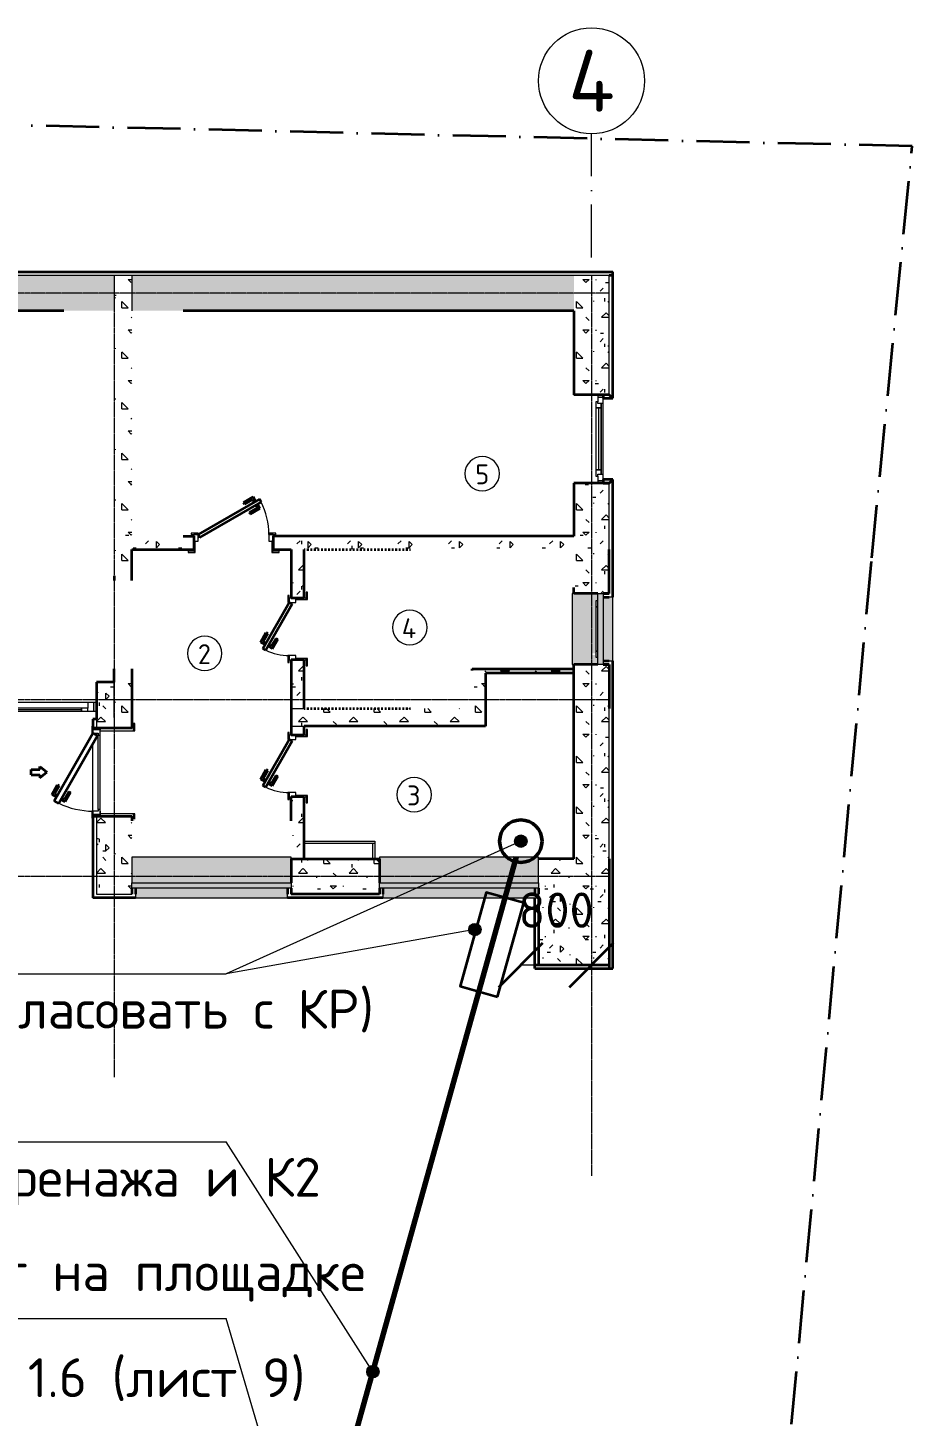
# Model space of a CAD drawing. Header units: millimetres. Extents: x -5158 to 26660, y -6019 to 34600.
# Drawn here: x 16654 to 26660, y 18896 to 34600 of the extents above; entities that cross this region are included whole.
import ezdxf
from ezdxf.enums import TextEntityAlignment as Align

# ---------------------------------------------------------------- set-up
doc = ezdxf.new("R2010")
doc.units = ezdxf.units.MM
for name, pattern in [('ОВ_ШП', [460, 300, -80, 0, -80]), ('ОВ_ШТРИХ', [330, 240, -90]), ('Осевая 12-2-2', [16, 12, -2, 0, -2])]:
    doc.linetypes.add(name, pattern=pattern)
for name, color, linetype, lineweight in [('A-AREA-IDEN', 8, 'Continuous', 13), ('A-DOOR', 8, 'Continuous', 13), ('A-GENM', 9, 'Continuous', 13), ('A-GLAZ', 8, 'Continuous', 13), ('A-WALL', 8, 'Continuous', 13), ('A-WALL-PATT', 8, 'Continuous', 13), ('S-GRID', 8, 'Continuous', 13), ('АР_подложка', 8, 'Continuous', 13), ('ОВ_выноски', 7, 'Continuous', 18), ('ОВ_марки', 7, 'Continuous', 18), ('ОВ_оборуд', 7, 'Continuous', 35), ('ОВ_размеры', 7, 'Continuous', 13), ('ОВ_Т1', 1, 'Continuous', 50)]:
    doc.layers.add(name, color=color, linetype=linetype, lineweight=lineweight)
doc.layers.get('A-GENM').off()
doc.styles.add('GOST', font='isocpeur.ttf', dxfattribs={"width": 0.9})
doc.styles.add('GOST Common', font='GOST_Common.ttf', dxfattribs={"height": 300})
pattern_1 = [(0, (0, 0), (571.5, 571.5), [71.437, -500.062]), (90, (0, 0), (-571.5, 571.5), [71.437, -500.062]), (135, (71.44, 0), (-571.501, 0), [101.028, -707.195]), (0, (71.44, 321.47), (571.5, 571.5), [71.437, -500.062]), (45, (107.16, 285.75), (0, 571.501), [50.514, -757.709]), (135, (107.16, 285.75), (-571.501, 0), [50.514, -757.709]), (0, (285.75, 464.34), (571.5, 571.5), [101.028, -470.472]), (45, (285.75, 464.34), (0, 571.501), [71.437, -736.786]), (135, (386.78, 464.34), (-571.501, 0), [71.437, -736.786]), (90, (392.9, 142.9), (-571.5, 571.5), [71.437, -500.062]), (45, (392.9, 142.88), (0, 571.501), [50.514, -757.709]), (135, (428.62, 178.6), (-571.501, 0), [50.514, -757.709]), (0, (71.44, 142.9), (571.5, 571.5), [35.719, -478.631]), (0, (500.06, 285.75), (571.5, 571.5), [35.719, -478.631]), (90, (321.47, 357.2), (-571.5, 571.5), [35.719, -478.631]), (135, (392.9, 35.7), (-571.501, 0), [50.514, -757.709]), (135, (142.88, 428.62), (-571.501, 0), [50.514, -757.709]), (45, (267.9, 187.52), (0, 571.501), [50.514, -757.709]), (90, (196.45, 71.44), (-571.5, 571.5), [8.93, -562.57]), (90, (223.24, 312.54), (-571.5, 571.5), [8.93, -562.57]), (90, (491.13, 410.77), (-571.5, 571.5), [8.93, -562.57]), (90, (500.06, 107.16), (-571.5, 571.5), [8.93, -562.57])]
pattern_2 = [(0, (0, 0), (571.5, 571.5), [71.437, -500.062]), (90, (0, 0), (-571.5, 571.5), [71.437, -500.062]), (135, (71.44, 0), (-571.501, 0), [101.028, -707.195]), (0, (71.44, 321.47), (571.5, 571.5), [71.437, -500.062]), (45, (107.16, 285.75), (0, 571.501), [50.514, -757.709]), (135, (107.16, 285.75), (-571.501, 0), [50.514, -757.709]), (0, (285.75, 464.34), (571.5, 571.5), [101.028, -470.472]), (45, (285.75, 464.34), (0, 571.501), [71.437, -736.786]), (135, (386.78, 464.34), (-571.501, 0), [71.438, -736.786]), (90, (392.9, 142.9), (-571.5, 571.5), [71.437, -500.062]), (45, (392.9, 142.88), (0, 571.501), [50.514, -757.709]), (135, (428.62, 178.6), (-571.501, 0), [50.514, -757.709]), (0, (71.44, 142.9), (571.5, 571.5), [35.719, -478.631]), (0, (500.06, 285.75), (571.5, 571.5), [35.719, -478.631]), (90, (321.47, 357.2), (-571.5, 571.5), [35.719, -478.631]), (135, (392.9, 35.7), (-571.501, 0), [50.514, -757.709]), (135, (142.88, 428.62), (-571.501, 0), [50.514, -757.709]), (45, (267.9, 187.52), (0, 571.501), [50.514, -757.709]), (90, (196.45, 71.44), (-571.5, 571.5), [8.93, -562.57]), (90, (223.24, 312.54), (-571.5, 571.5), [8.93, -562.57]), (90, (491.13, 410.77), (-571.5, 571.5), [8.93, -562.57]), (90, (500.06, 107.16), (-571.5, 571.5), [8.93, -562.57])]

# ---------------------------------------------------------------- blocks, each defined once
blk = doc.blocks.new('INT 19 Дверь межкомнатная одностворчатая - 700 х 2370 _800_ Глухое Л-НАР-2573615-Планировочное решение')
at = {"layer": 'A-DOOR', "lineweight": 35}
for p, q in [((-240, 360), (-220, 395)), ((280, 60), (-240, 360)), ((-224, 288), (-196, 335)), ((-220, 395), (300, 95)), ((-179, 325), (-196, 295)), ((-176, 370), (-149, 418)), ((-141, 390), (-159, 360)), ((-149, 418), (-41, 355)), ((-51, 338), (-141, 390)), ((-41, 355), (-51, 338)), ((-116, 225), (-224, 288)), ((-196, 295), (-106, 243)), ((-106, 243), (-116, 225)), ((300, 95), (280, 60))]:
    blk.add_line(p, q, dxfattribs=at)
at = {"layer": 'A-DOOR'}
for p, q in [((-300, 110), (-380, 110)), ((-380, 110), (-380, 95)), ((-380, 95), (-300, 95)), ((-300, 95), (-350, 95)), ((-350, 95), (-350, 75)), ((-335, 20), (-350, 20)), ((-350, 20), (-300, 20)), ((-335, -95), (-335, 20)), ((-300, 95), (-300, 110)), ((-300, 20), (-300, 95)), ((380, 110), (300, 110)), ((300, 110), (300, 95)), ((300, 95), (380, 95)), ((350, 95), (300, 95)), ((300, 95), (300, 20)), ((300, 20), (350, 20)), ((350, 20), (335, 20)), ((335, 20), (335, -95)), ((350, 75), (350, 95)), ((380, 95), (380, 110)), ((-335, -95), (-415, -95)), ((-415, -95), (-415, -110)), ((-415, -110), (-335, -110)), ((-350, -75), (-350, -95)), ((-350, -95), (-335, -95)), ((-335, -110), (-335, -95)), ((335, -95), (350, -95)), ((415, -95), (335, -95)), ((335, -95), (335, -110)), ((335, -110), (415, -110)), ((350, -95), (350, -75)), ((415, -110), (415, -95))]:
    blk.add_line(p, q, dxfattribs=at)
blk.add_arc((300, 95), 600, 153.8306, 180, dxfattribs=at)
blk = doc.blocks.new('INT 19 Дверь межкомнатная одностворчатая - 900 х 2370 _800_ Глухое П-НАР-2633360-Планировочное решение')
at = {"layer": 'A-DOOR', "lineweight": 35}
for p, q in [((293, 495), (-400, 95)), ((222, 518), (114, 455)), ((124, 438), (215, 490)), ((215, 490), (232, 460)), ((250, 470), (222, 518)), ((313, 460), (293, 495)), ((-380, 60), (313, 460)), ((114, 455), (124, 438)), ((270, 395), (179, 343)), ((179, 343), (189, 325)), ((189, 325), (297, 388)), ((252, 425), (270, 395)), ((297, 388), (270, 435)), ((-400, 95), (-380, 60))]:
    blk.add_line(p, q, dxfattribs=at)
at = {"layer": 'A-DOOR'}
for p, q in [((-400, 110), (-480, 110)), ((-480, 110), (-480, 95)), ((-480, 95), (-400, 95)), ((-400, 95), (-450, 95)), ((-450, 95), (-450, 75)), ((-435, 20), (-450, 20)), ((-450, 20), (-400, 20)), ((-435, -95), (-435, 20)), ((-400, 95), (-400, 110)), ((-400, 20), (-400, 95)), ((480, 110), (400, 110)), ((400, 110), (400, 95)), ((400, 95), (480, 95)), ((450, 95), (400, 95)), ((400, 95), (400, 20)), ((400, 20), (450, 20)), ((450, 20), (435, 20)), ((435, 20), (435, -95)), ((450, 75), (450, 95)), ((480, 95), (480, 110)), ((-435, -95), (-515, -95)), ((-515, -95), (-515, -110)), ((-515, -110), (-435, -110)), ((-450, -75), (-450, -95)), ((-450, -95), (-435, -95)), ((-435, -110), (-435, -95)), ((435, -95), (450, -95)), ((515, -95), (435, -95)), ((435, -95), (435, -110)), ((435, -110), (515, -110)), ((450, -95), (450, -75)), ((515, -110), (515, -95))]:
    blk.add_line(p, q, dxfattribs=at)
blk.add_arc((-400, 95), 800, 360, 27.127, dxfattribs=at)
blk = doc.blocks.new('Стены 1 - Стены 1-2634266-Планировочное решение')
at = {"layer": 'A-WALL'}
blk.add_line((15593, 4873), (15593, 5048), dxfattribs=at)
blk = doc.blocks.new('INT 20 Окно раздвижное 3ст - INT 20 Окно раздвижное 3ст 4700-2750-2859571-Планировочное решение')
at = {"layer": 'A-GLAZ'}
h = blk.add_hatch(color=256, dxfattribs=at)
h.paths.add_polyline_path([(-2350, 130), (-2350, 30), (-2320, 30), (-2320, 130)])
h.paths.add_polyline_path([(2350, 130), (2320, 130), (2320, 30), (2350, 30)])
for p, q in [((-2320, 130), (-2350, 130)), ((-2350, 30), (-2320, 30)), ((-2250, 130), (-2320, 130)), ((-2320, 130), (-2320, 30)), ((-2250, 130), (-2320, 130)), ((-2320, 130), (-2320, 30)), ((-2320, 30), (703, 30)), ((-2320, 30), (-2250, 30)), ((-2180, 130), (-2250, 130)), ((-2250, 130), (-2250, 97)), ((-2250, 97), (-2180, 97)), ((-2250, 30), (-2250, 97)), ((-2180, 97), (-2180, 130)), ((-773, 130), (-2180, 130)), ((-2180, 130), (-2180, 97)), ((-2180, 113), (-773, 113)), ((-2180, 97), (-773, 97)), ((-703, 130), (-773, 130)), ((-773, 130), (-773, 97)), ((-773, 97), (-773, 130)), ((-703, 97), (-773, 97)), ((-773, 97), (-773, 63)), ((-773, 97), (-703, 97)), ((-773, 63), (-703, 63)), ((-703, 97), (-703, 130)), ((2310, 130), (-703, 130)), ((-703, 63), (-703, 97)), ((703, 97), (-703, 97)), ((-703, 97), (-703, 63)), ((-703, 80), (703, 80)), ((-703, 63), (703, 63)), ((773, 97), (703, 97)), ((703, 97), (703, 63)), ((703, 63), (703, 97)), ((703, 63), (773, 63)), ((773, 63), (703, 63)), ((703, 63), (703, 30)), ((703, 30), (773, 30)), ((773, 63), (773, 97)), ((773, 30), (773, 63)), ((2180, 63), (773, 63)), ((773, 63), (773, 30)), ((773, 47), (2180, 47)), ((773, 30), (2180, 30)), ((2250, 63), (2180, 63)), ((2180, 63), (2180, 30)), ((2180, 30), (2180, 63)), ((2180, 30), (2250, 30)), ((2250, 130), (2250, 63)), ((2310, 130), (2250, 130)), ((2250, 30), (2250, 63)), ((2250, 30), (2320, 30)), ((2250, 30), (2320, 30)), ((2320, 30), (2320, 130)), ((2320, 30), (2320, 130)), ((2320, 30), (2350, 30))]:
    blk.add_line(p, q, dxfattribs=at)
at = {"layer": 'A-GLAZ', "lineweight": 9}
for q in [(1447, -210), (1447, -270), (1537, -240)]:
    blk.add_line((1417, -240), q, dxfattribs=at)
blk = doc.blocks.new('INT 20 Окно Прямоугольник 1ст - INT 20 Окно Прямоугольник 1ст 800-750h-2861357-Планировочное решение')
at = {"layer": 'A-GLAZ'}
blk.add_hatch(color=256, dxfattribs=at).paths.add_polyline_path([(400, 130), (-400, 130), (-400, 70), (400, 70)])
for p, q in [((-400, 130), (400, 130)), ((-400, 70), (-400, 130)), ((400, 70), (-400, 70)), ((400, 130), (400, 70))]:
    blk.add_line(p, q, dxfattribs=at)
blk = doc.blocks.new('INT 20 Откосы окон снаружи Прямоугольник - INT 20 Откосы окон снаружи Прямоугольник-2855487-Планировочное решение')
at = {"layer": 'A-WALL', "lineweight": 35}
for p, q in [((-417, -80), (-417, -10)), ((-377, -80), (-377, -10)), ((343, -80), (343, -10)), ((383, -80), (383, -10))]:
    blk.add_line(p, q, dxfattribs=at)
blk = doc.blocks.new('INT 20 Подоконник - Подоконник внутри-2842628-Планировочное решение')
at = {"layer": 'A-GLAZ'}
blk.add_hatch(color=256, dxfattribs=at).paths.add_polyline_path([(350, 0), (270, 0), (270, -20), (250, -20), (250, -30), (245, -30), (245, -75), (225, -75), (225, -30), (220, -30), (220, -20), (-370, -20), (-370, 0), (-450, 0), (-450, -290), (350, -290), (350, -270)])
for p, q in [((-450, -270), (-450, -280)), ((-450, -280), (-450, -290)), ((-450, -290), (350, -290)), ((350, -280), (350, -270)), ((350, -290), (350, -280))]:
    blk.add_line(p, q, dxfattribs=at)
blk = doc.blocks.new('INT 20 Створка - 04_ Левое поворотно-откидное-2844988-Планировочное решение')
at = {"layer": 'A-GLAZ'}
for p, q in [((-420, -30), (-420, -50)), ((-420, -50), (-350, -50)), ((-350, -50), (-350, -30)), ((-350, -30), (-350, -50)), ((-350, -50), (150, -50)), ((150, -30), (150, -50)), ((150, -50), (150, -30)), ((150, -50), (220, -50)), ((220, -50), (220, -30))]:
    blk.add_line(p, q, dxfattribs=at)
blk = doc.blocks.new('INT 20 Подоконник - Подоконник снаружи-2855419-Планировочное решение')
at = {"layer": 'A-GLAZ'}
blk.add_hatch(color=256, dxfattribs=at).paths.add_polyline_path([(310, 0), (310, 110), (-410, 110), (-410, 0), (250, 0)])
for p, q in [((310, 110), (-410, 110)), ((-410, 110), (-410, 100)), ((-410, 100), (-410, 70)), ((310, 100), (310, 110)), ((310, 70), (310, 100))]:
    blk.add_line(p, q, dxfattribs=at)
blk = doc.blocks.new('INT 20 Окно Прямоугольник 1ст - INT 20 Окно Прямоугольник 1ст 1800-750h-2859856-Планировочное решение')
at = {"layer": 'A-GLAZ'}
blk.add_hatch(color=256, dxfattribs=at).paths.add_polyline_path([(-900, 130), (-900, 70), (900, 70), (900, 130)])
for p, q in [((-900, 130), (900, 130)), ((-900, 70), (-900, 130)), ((900, 70), (-900, 70)), ((900, 130), (900, 70))]:
    blk.add_line(p, q, dxfattribs=at)
blk = doc.blocks.new('INT 20 Откосы окон снаружи Прямоугольник - INT 20 Откосы окон снаружи Прямоугольник-2859509-Планировочное решение')
at = {"layer": 'A-WALL', "lineweight": 35}
for p, q in [((843, -80), (843, -10)), ((883, -80), (883, -10))]:
    blk.add_line(p, q, dxfattribs=at)
blk = doc.blocks.new('INT 20 Подоконник - Подоконник внутри-2828335-Планировочное решение')
at = {"layer": 'A-GLAZ'}
blk.add_hatch(color=256, dxfattribs=at).paths.add_polyline_path([(-850, 0), (-950, 0), (-950, -290), (850, -290), (850, 0), (750, 0)])
for p, q in [((-950, 0), (-950, -280)), ((-950, -280), (-950, -290)), ((-950, -290), (850, -290)), ((850, -280), (850, -270)), ((850, -290), (850, -280))]:
    blk.add_line(p, q, dxfattribs=at)
blk = doc.blocks.new('INT 20 Подоконник - Подоконник снаружи-2855293-Планировочное решение')
at = {"layer": 'A-GLAZ'}
blk.add_hatch(color=256, dxfattribs=at).paths.add_polyline_path([(810, 110), (-950, 110), (-950, 70), (-910, 70), (-910, 0), (810, 0), (810, 100)])
for p, q in [((810, 110), (-950, 110)), ((-950, 110), (-950, 100)), ((-950, 100), (-950, 70)), ((810, 100), (810, 110)), ((810, 70), (810, 100))]:
    blk.add_line(p, q, dxfattribs=at)
blk = doc.blocks.new('INT 20 Окно Прямоугольник 1ст - INT 20 Окно Прямоугольник 1ст 1800-750h-2859864-Планировочное решение')
at = {"layer": 'A-GLAZ'}
blk.add_hatch(color=256, dxfattribs=at).paths.add_polyline_path([(-900, 130), (-900, 70), (900, 70), (900, 130)])
for p, q in [((-900, 130), (900, 130)), ((-900, 70), (-900, 130)), ((900, 70), (-900, 70)), ((900, 130), (900, 70))]:
    blk.add_line(p, q, dxfattribs=at)
blk = doc.blocks.new('INT 20 Откосы окон снаружи Прямоугольник - INT 20 Откосы окон снаружи Прямоугольник-2859476-Планировочное решение')
at = {"layer": 'A-WALL', "lineweight": 35}
for p, q in [((-917, -80), (-917, -10)), ((-877, -80), (-877, -10)), ((843, -80), (843, -10)), ((883, -80), (883, -10))]:
    blk.add_line(p, q, dxfattribs=at)
blk = doc.blocks.new('INT 20 Подоконник - Подоконник внутри-V5-Планировочное решение')
at = {"layer": 'A-GLAZ'}
blk.add_hatch(color=256, dxfattribs=at).paths.add_polyline_path([(-850, 0), (-950, 0), (-950, -290), (850, -290), (850, 0), (750, 0)])
for p, q in [((850, -280), (850, 0)), ((-950, -270), (-950, -280)), ((-950, -280), (-950, -290)), ((-950, -290), (850, -290)), ((850, -290), (850, -280))]:
    blk.add_line(p, q, dxfattribs=at)
blk = doc.blocks.new('INT 20 Подоконник - Подоконник снаружи-2854991-Планировочное решение')
at = {"layer": 'A-GLAZ'}
blk.add_hatch(color=256, dxfattribs=at).paths.add_polyline_path([(810, 110), (-910, 110), (-910, 0), (810, 0), (810, 100)])
for p, q in [((810, 110), (-910, 110)), ((-910, 110), (-910, 100)), ((-910, 100), (-910, 70)), ((810, 100), (810, 110)), ((810, 70), (810, 100))]:
    blk.add_line(p, q, dxfattribs=at)
blk = doc.blocks.new('INT 20 Окно Прямоугольник 1ст - INT 20 Окно Прямоугольник 1ст 800-2750h-2859604-Планировочное решение')
at = {"layer": 'A-GLAZ'}
h = blk.add_hatch(color=256, dxfattribs=at)
h.paths.add_polyline_path([(500, 130), (470, 130), (470, 70), (500, 70)])
h.paths.add_polyline_path([(-470, 70), (-470, 130), (-500, 130), (-500, 70)])
for p, q in [((-500, 70), (-470, 70)), ((-470, 130), (-470, 70)), ((-470, 70), (-420, 70)), ((-400, 130), (-460, 130)), ((460, 130), (400, 130)), ((420, 70), (470, 70)), ((470, 70), (470, 130)), ((470, 70), (500, 70))]:
    blk.add_line(p, q, dxfattribs=at)
blk = doc.blocks.new('INT 20 Откосы окон снаружи Прямоугольник - INT 20 Откосы окон снаружи Прямоугольник-2855585-Планировочное решение')
at = {"layer": 'A-WALL', "lineweight": 35}
for p, q in [((-477, 30), (-517, -10)), ((-477, -80), (-477, 30)), ((483, -10), (443, 30)), ((443, 30), (443, -80)), ((-517, -10), (-517, -80)), ((-517, -80), (-477, -80)), ((443, -80), (483, -80)), ((483, -80), (483, -10))]:
    blk.add_line(p, q, dxfattribs=at)
blk = doc.blocks.new('INT 20 Створка - 05_ Правое поворотно-откидное-2844986-Планировочное решение')
at = {"layer": 'A-GLAZ'}
for p, q in [((400, 30), (-400, 30)), ((-400, 30), (-400, 10)), ((-400, 10), (400, 10)), ((-350, 10), (-400, 10)), ((-400, 10), (-400, -30)), ((-350, -50), (-350, 10)), ((350, 10), (-350, 10)), ((-350, 10), (-350, -50)), ((400, 10), (350, 10)), ((350, 10), (350, -50)), ((350, -50), (350, 10)), ((400, 10), (400, 30)), ((400, -30), (400, 10)), ((-400, -30), (-420, -30)), ((-420, -30), (-420, -50)), ((-420, -50), (-350, -50)), ((-350, -20), (350, -20)), ((-350, -50), (350, -50)), ((350, -50), (420, -50)), ((420, -30), (400, -30)), ((420, -50), (420, -30))]:
    blk.add_line(p, q, dxfattribs=at)
blk = doc.blocks.new('INT 19 Дверь входная одностворчатая с остеклением - 1000 х 2480 ОС-Сверху-2841500-Планировочное решение')
at = {"layer": 'A-DOOR', "lineweight": 35}
for p, q in [((-65, 842), (0, 764)), ((-30, 842), (-65, 842)), ((-30, 940), (-30, 842)), ((-30, 940), (0, 940)), ((0, 940), (30, 940)), ((65, 842), (0, 764)), ((30, 940), (30, 842)), ((30, 842), (65, 842)), ((-352, 628), (-322, 680)), ((-322, 680), (440, 240)), ((-279, 655), (-251, 703)), ((-244, 675), (-261, 645)), ((-251, 703), (-143, 640)), ((-153, 623), (-244, 675)), ((-143, 640), (-153, 623)), ((410, 188), (-352, 628)), ((-336, 555), (-309, 603)), ((-228, 493), (-336, 555)), ((-291, 593), (-309, 563)), ((-309, 563), (-218, 510)), ((-218, 510), (-228, 493)), ((440, 240), (410, 188))]:
    blk.add_line(p, q, dxfattribs=at)
at = {"layer": 'A-DOOR'}
for p, q in [((-440, 255), (-520, 255)), ((-520, 255), (-520, 240)), ((-500, 240), (-480, 240)), ((-500, 240), (-500, 160)), ((-500, 240), (-480, 240)), ((-500, 160), (-480, 160)), ((-480, 160), (-500, 160)), ((-480, 160), (-480, 240)), ((-480, 240), (-440, 240)), ((-440, 240), (-480, 240)), ((-480, 240), (-480, 160)), ((-440, 160), (-480, 160)), ((-480, 160), (-420, 160)), ((-470, -220), (-470, 160)), ((-440, 240), (-440, 255)), ((-440, 180), (-440, 240)), ((-440, 240), (320, 240)), ((-420, 180), (-440, 180)), ((-420, 160), (-420, 180)), ((-420, 180), (420, 180)), ((-420, 160), (420, 160)), ((440, 180), (420, 180)), ((420, 180), (420, 160)), ((420, 160), (480, 160)), ((520, 255), (440, 255)), ((440, 255), (440, 240)), ((480, 240), (440, 240)), ((480, 240), (440, 240)), ((440, 240), (440, 180)), ((440, 160), (480, 160)), ((470, 160), (470, -220)), ((480, 240), (500, 240)), ((480, 240), (500, 240)), ((480, 160), (480, 240)), ((480, 160), (480, 240)), ((480, 160), (500, 160)), ((500, 160), (480, 160)), ((500, 240), (500, 160)), ((520, 240), (520, 255)), ((-548, -220), (-550, -220)), ((-550, -235), (-548, -235)), ((-470, -220), (-530, -220)), ((-530, -235), (-470, -235)), ((-500, -200), (-500, -220)), ((-500, -220), (-470, -220)), ((-470, -235), (-470, -220)), ((470, -220), (500, -220)), ((550, -220), (470, -220)), ((470, -220), (470, -235)), ((470, -235), (550, -235)), ((500, -220), (500, -200)), ((550, -235), (550, -220))]:
    blk.add_line(p, q, dxfattribs=at)
blk.add_arc((440, 240), 880, 153.9137, 180, dxfattribs=at)
blk = doc.blocks.new('INT Марка помещения - Номер помещения _ Площадь _ Имя-568133-Планировочное решение')
at = {"layer": 'A-AREA-IDEN'}
for start, end in [(360, 180), (180, 360)]:
    blk.add_arc((0, 0), 2.6, start, end, dxfattribs=at)
blk = doc.blocks.new('АР_Баня_план')
at = {"layer": 'A-WALL-PATT', "lineweight": 9}
h = blk.add_hatch(dxfattribs=at)
h.set_pattern_fill('FP_1', color=256, style=0, pattern_type=2)
h.set_pattern_definition(pattern_1)
h.paths.add_polyline_path([(14393, 11073), (17868, 11073), (17868, 11473), (12868, 11473), (12868, 11073), (14315, 11073)])
h.paths.add_polyline_path([(12668, 11073), (12668, 11473), (7568, 11473), (7568, 11073), (12598, 11073)])
h.paths.add_polyline_path([(4218, 11073), (4218, 11473), (1968, 11473), (1968, 11073), (4068, 11073)])
h = blk.add_hatch(dxfattribs=at)
h.set_pattern_fill('FP_1', color=256, style=0, pattern_type=2)
h.set_pattern_definition(pattern_1)
h.paths.add_polyline_path([(12868, 6473), (12868, 7023), (12668, 7023), (12668, 6473)])
h.paths.add_polyline_path([(12668, 8023), (12868, 8023), (12868, 11473), (12668, 11473), (12668, 8073)])
h = blk.add_hatch(dxfattribs=at)
h.set_pattern_fill('FP_1', color=256, style=0, pattern_type=2)
h.set_pattern_definition(pattern_1)
h.paths.add_polyline_path([(17868, 4873), (18268, 4873), (18268, 6573), (17868, 6573), (17868, 5000)])
h.paths.add_polyline_path([(17868, 8373), (18268, 8373), (18268, 9123), (17868, 9123), (17868, 8523)])
h.paths.add_polyline_path([(17868, 10123), (18268, 10123), (18268, 11473), (17868, 11473), (17868, 10124)])
h = blk.add_hatch(dxfattribs=at)
h.set_pattern_fill('FP_1', color=256, style=0, pattern_type=2)
h.set_pattern_definition(pattern_1)
h.paths.add_polyline_path([(17868, 8373), (17868, 8523), (14468, 8523), (14468, 8373), (17593, 8373)])
h.paths.add_polyline_path([(13568, 8373), (13568, 8523), (12868, 8523), (12868, 8373), (13448, 8373)])
h = blk.add_hatch(dxfattribs=at)
h.set_pattern_fill('FP_1', color=256, style=0, pattern_type=2)
h.set_pattern_definition(pattern_1)
h.paths.add_polyline_path([(14668, 4873), (14818, 4873), (14818, 5573), (14668, 5573), (14668, 4883)])
h.paths.add_polyline_path([(14818, 6273), (14818, 6373), (14668, 6373), (14668, 6273)])
h.paths.add_polyline_path([(14668, 6573), (14818, 6573), (14818, 7123), (14668, 7123), (14668, 6737)])
h.paths.add_polyline_path([(14668, 7823), (14818, 7823), (14818, 8373), (14668, 8373), (14668, 8127)])
h = blk.add_hatch(dxfattribs=at)
h.set_pattern_fill('FP_2', color=256, style=0, pattern_type=2)
h.set_pattern_definition(pattern_2)
h.paths.add_polyline_path([(18268, 6573), (18268, 7073), (17868, 7073), (17868, 6573), (18217, 6573)])
h.paths.add_polyline_path([(17868, 7873), (18268, 7873), (18268, 8373), (17868, 8373), (17868, 7943)])
h = blk.add_hatch(dxfattribs=at)
h.set_pattern_fill('FP_1', color=256, style=0, pattern_type=2)
h.set_pattern_definition(pattern_1)
h.paths.add_polyline_path([(16718, 6573), (16868, 6573), (16868, 7023), (16718, 7023), (16718, 6737)])
h = blk.add_hatch(dxfattribs=at)
h.set_pattern_fill('FP_1', color=256, style=0, pattern_type=2)
h.set_pattern_definition(pattern_1)
h.paths.add_polyline_path([(17593, 6973), (17868, 6973), (17868, 7023), (16868, 7023), (16868, 6973), (17281, 6973)])
h = blk.add_hatch(dxfattribs=at)
h.set_pattern_fill('FP_1', color=256, style=0, pattern_type=2)
h.set_pattern_definition(pattern_1)
h.paths.add_polyline_path([(12468, 6473), (12668, 6473), (12668, 6873), (12468, 6873)])
h = blk.add_hatch(dxfattribs=at)
h.set_pattern_fill('FP_1', color=256, style=0, pattern_type=2)
h.set_pattern_definition(pattern_1)
h.paths.add_polyline_path([(12468, 4473), (12868, 4473), (12868, 5353), (12468, 5353), (12468, 4653)])
h.paths.add_polyline_path([(12868, 6353), (12868, 6473), (12468, 6473), (12468, 6353), (12598, 6353)])
h = blk.add_hatch(dxfattribs=at)
h.set_pattern_fill('FP_1', color=256, style=0, pattern_type=2)
h.set_pattern_definition(pattern_1)
h.paths.add_polyline_path([(14668, 6373), (16868, 6373), (16868, 6573), (14668, 6573), (14668, 6390)])
h = blk.add_hatch(dxfattribs=at)
h.set_pattern_fill('FP_2', color=256, style=0, pattern_type=2)
h.set_pattern_definition(pattern_2)
h.paths.add_polyline_path([(15668, 4473), (15668, 4873), (14668, 4873), (14668, 4473), (15095, 4473)])
h = blk.add_hatch(dxfattribs=at)
h.set_pattern_fill('FP_1', color=256, style=0, pattern_type=2)
h.set_pattern_definition(pattern_1)
h.paths.add_polyline_path([(18268, 4473), (18268, 4873), (17468, 4873), (17468, 4473), (17868, 4473)])
h = blk.add_hatch(dxfattribs=at)
h.set_pattern_fill('FP_1', color=256, style=0, pattern_type=2)
h.set_pattern_definition(pattern_1)
h.paths.add_polyline_path([(17868, 3673), (17868, 4473), (17468, 4473), (17468, 3673)])
h = blk.add_hatch(dxfattribs=at)
h.set_pattern_fill('FP_1', color=256, style=0, pattern_type=2)
h.set_pattern_definition(pattern_1)
h.paths.add_polyline_path([(18268, 4473), (17868, 4473), (17868, 3673), (18268, 3673)])
at = {"layer": 'A-WALL', "lineweight": 35}
for p, q in [((5428, 11513), (18308, 11513)), ((18268, 11473), (18308, 11473)), ((18308, 10083), (18308, 11513)), ((12098, 11073), (7568, 11073)), ((17868, 11073), (13448, 11073)), ((17868, 11073), (17868, 10123)), ((18268, 10123), (17868, 10123)), ((18308, 10083), (18268, 10123)), ((17868, 9123), (17868, 8523)), ((18268, 9123), (17868, 9123)), ((18308, 9163), (18268, 9123)), ((18308, 7833), (18308, 9163)), ((13448, 8523), (13568, 8523)), ((13568, 8523), (13568, 8373)), ((17868, 8523), (14468, 8523)), ((14468, 8523), (14468, 8373)), ((12868, 8023), (12868, 8373)), ((12868, 8373), (13568, 8373)), ((14468, 8373), (14668, 8373)), ((14668, 8373), (14668, 7823)), ((14818, 7823), (14818, 8373)), ((14818, 8373), (14828, 8373)), ((14848, 8373), (14868, 8373)), ((14888, 8373), (14908, 8373)), ((14928, 8373), (14948, 8373)), ((14968, 8373), (14988, 8373)), ((15008, 8373), (15028, 8373)), ((15048, 8373), (15068, 8373)), ((15088, 8373), (15108, 8373)), ((15128, 8373), (15148, 8373)), ((15168, 8373), (15188, 8373)), ((15208, 8373), (15228, 8373)), ((15248, 8373), (15268, 8373)), ((15288, 8373), (15308, 8373)), ((15328, 8373), (15348, 8373)), ((15368, 8373), (15388, 8373)), ((15408, 8373), (15428, 8373)), ((15448, 8373), (15468, 8373)), ((15488, 8373), (15508, 8373)), ((15528, 8373), (15548, 8373)), ((15568, 8373), (15588, 8373)), ((15608, 8373), (15628, 8373)), ((15648, 8373), (15668, 8373)), ((15688, 8373), (15708, 8373)), ((15728, 8373), (15748, 8373)), ((15768, 8373), (15788, 8373)), ((15808, 8373), (15828, 8373)), ((15848, 8373), (15868, 8373)), ((15888, 8373), (15908, 8373)), ((15928, 8373), (15948, 8373)), ((15968, 8373), (15988, 8373)), ((16008, 8373), (16018, 8373)), ((18268, 7873), (18268, 8373)), ((12668, 8073), (12668, 8023)), ((17868, 7873), (17868, 7943)), ((18138, 7873), (17868, 7873)), ((18268, 7873), (18198, 7873)), ((14818, 7823), (14668, 7823)), ((14818, 7123), (14668, 7123)), ((14668, 7123), (14668, 6273)), ((14818, 6573), (14818, 7123)), ((17868, 4873), (17868, 7073)), ((18138, 7073), (17868, 7073)), ((18268, 7073), (18198, 7073)), ((18268, 7073), (18268, 6573)), ((18308, 3633), (18308, 7113)), ((12668, 6873), (12668, 7023)), ((12868, 7023), (12868, 6353)), ((16718, 7003), (16718, 7023)), ((16718, 7023), (17868, 7023)), ((16868, 6973), (16868, 6373)), ((17868, 6973), (16868, 6973)), ((12668, 6873), (12468, 6873)), ((12468, 6873), (12468, 6453)), ((12428, 6453), (12428, 6353)), ((12468, 6453), (12428, 6453)), ((14818, 6573), (14828, 6573)), ((14848, 6573), (14868, 6573)), ((14888, 6573), (14908, 6573)), ((14928, 6573), (14948, 6573)), ((14968, 6573), (14988, 6573)), ((15008, 6573), (15028, 6573)), ((15048, 6573), (15068, 6573)), ((15088, 6573), (15108, 6573)), ((15128, 6573), (15148, 6573)), ((15168, 6573), (15188, 6573)), ((15208, 6573), (15228, 6573)), ((15248, 6573), (15268, 6573)), ((15288, 6573), (15308, 6573)), ((15328, 6573), (15348, 6573)), ((15368, 6573), (15388, 6573)), ((15408, 6573), (15428, 6573)), ((15448, 6573), (15468, 6573)), ((15488, 6573), (15508, 6573)), ((15528, 6573), (15548, 6573)), ((15568, 6573), (15588, 6573)), ((15608, 6573), (15628, 6573)), ((15648, 6573), (15668, 6573)), ((15688, 6573), (15708, 6573)), ((15728, 6573), (15748, 6573)), ((15768, 6573), (15788, 6573)), ((15808, 6573), (15828, 6573)), ((15848, 6573), (15868, 6573)), ((15888, 6573), (15908, 6573)), ((15928, 6573), (15948, 6573)), ((15968, 6573), (15988, 6573)), ((16008, 6573), (16018, 6573)), ((12868, 6353), (12428, 6353)), ((14818, 6273), (14818, 6373)), ((16868, 6373), (14818, 6373)), ((14818, 6273), (14668, 6273)), ((14818, 5573), (14668, 5573)), ((14668, 5303), (14668, 5573)), ((14818, 4873), (14818, 5573)), ((12868, 5353), (12428, 5353)), ((12428, 5353), (12428, 4433)), ((12868, 5353), (12868, 5303)), ((14668, 4873), (15668, 4873)), ((14668, 4873), (14668, 4603)), ((15668, 4873), (15668, 4603)), ((17868, 4873), (17468, 4873)), ((18268, 4873), (18268, 3633)), ((12908, 4433), (12428, 4433)), ((15708, 4433), (14628, 4433)), ((14668, 4543), (14668, 4473)), ((15668, 4473), (14668, 4473)), ((15668, 4543), (15668, 4473)), ((17428, 4543), (17428, 4473)), ((17428, 3633), (17428, 4433)), ((17468, 4543), (17468, 4473)), ((17468, 4433), (17468, 3673)), ((17428, 3673), (18268, 3673)), ((17428, 3633), (18308, 3633))]:
    blk.add_line(p, q, dxfattribs=at)
at = {"layer": 'A-WALL'}
for p, q in [((7368, 11473), (18268, 11473)), ((12668, 11473), (12668, 11073)), ((12868, 11473), (12868, 11073)), ((18268, 10123), (18268, 11473)), ((18268, 8373), (18268, 9123)), ((12668, 6473), (12668, 6873)), ((12468, 6453), (12468, 6353)), ((14668, 6573), (14818, 6573)), ((18268, 4873), (18268, 6573)), ((14668, 6373), (14818, 6373)), ((12468, 5353), (12468, 4473)), ((14818, 5073), (15618, 5073)), ((15618, 5048), (14818, 5048)), ((15593, 4873), (15593, 5048)), ((15618, 5073), (15618, 4873)), ((12468, 4473), (12868, 4473))]:
    blk.add_line(p, q, dxfattribs=at)
at = {"layer": 'S-GRID', "linetype": 'Осевая 12-2-2'}
for p, q in [((12668, 11473), (12668, 1289)), ((18068, 11473), (18068, 1289)), ((18268, 11273), (-102, 11273)), ((18268, 6673), (-102, 6673)), ((18268, 4673), (-102, 4673))]:
    blk.add_line(p, q, dxfattribs=at)
at = {"layer": 'A-AREA-IDEN', "xscale": 74.99999999999996, "yscale": 74.99999999999996, "zscale": 74.99999999999996}
for p in [(16831, 9230), (16012, 7490), (13692, 7197), (16061, 5599)]:
    blk.add_blockref('INT Марка помещения - Номер помещения _ Площадь _ Имя-568133-Планировочное решение', p, dxfattribs=at)
at = {"layer": 'A-DOOR', "lineweight": 35}
blk.add_blockref('INT 19 Дверь межкомнатная одностворчатая - 900 х 2370 _800_ Глухое П-НАР-2633360-Планировочное решение', (14018, 8448), dxfattribs=at)
at = {"layer": 'A-DOOR', "lineweight": 35, "rotation": 90}
for name, p in [('INT 19 Дверь межкомнатная одностворчатая - 700 х 2370 _800_ Глухое Л-НАР-2573615-Планировочное решение', (14743, 7473)), ('INT 19 Дверь входная одностворчатая с остеклением - 1000 х 2480 ОС-Сверху-2841500-Планировочное решение', (12668, 5853)), ('INT 19 Дверь межкомнатная одностворчатая - 700 х 2370 _800_ Глухое Л-НАР-2573615-Планировочное решение', (14743, 5923))]:
    blk.add_blockref(name, p, dxfattribs=at)
at = {"layer": 'A-GENM', "rotation": 269.9999999999999}
for name, p in [('INT 20 Створка - 05_ Правое поворотно-откидное-2844986-Планировочное решение', (18168, 9623)), ('INT 20 Створка - 04_ Левое поворотно-откидное-2844988-Планировочное решение', (18168, 7373))]:
    blk.add_blockref(name, p, dxfattribs=at)
at = {"layer": 'A-GLAZ'}
for name, p, rotation in [('INT 20 Окно Прямоугольник 1ст - INT 20 Окно Прямоугольник 1ст 800-2750h-2859604-Планировочное решение', (18068, 9623), 269.9999999999999), ('INT 20 Подоконник - Подоконник внутри-2842628-Планировочное решение', (18138, 7423), 269.9999999999999), ('INT 20 Окно Прямоугольник 1ст - INT 20 Окно Прямоугольник 1ст 800-750h-2861357-Планировочное решение', (18068, 7473), 269.9999999999999), ('INT 20 Подоконник - Подоконник снаружи-2855419-Планировочное решение', (18198, 7423), 270.0000000000006), ('INT 20 Окно раздвижное 3ст - INT 20 Окно раздвижное 3ст 4700-2750-2859571-Планировочное решение', (10118, 6673), 180), ('INT 20 Подоконник - Подоконник внутри-V5-Планировочное решение', (13718, 4603), 180), ('INT 20 Подоконник - Подоконник внутри-2828335-Планировочное решение', (16518, 4603), 180), ('INT 20 Окно Прямоугольник 1ст - INT 20 Окно Прямоугольник 1ст 1800-750h-2859864-Планировочное решение', (13768, 4673), 180), ('INT 20 Окно Прямоугольник 1ст - INT 20 Окно Прямоугольник 1ст 1800-750h-2859856-Планировочное решение', (16568, 4673), 180), ('INT 20 Подоконник - Подоконник снаружи-2854991-Планировочное решение', (13718, 4543), 180), ('INT 20 Подоконник - Подоконник снаружи-2855293-Планировочное решение', (16518, 4543), 180)]:
    blk.add_blockref(name, p, dxfattribs=dict(at, rotation=rotation))
at = {"layer": 'A-WALL'}
for name, p, rotation in [('INT 20 Откосы окон снаружи Прямоугольник - INT 20 Откосы окон снаружи Прямоугольник-2855585-Планировочное решение', (18278, 9606), 269.9999999999999), ('INT 20 Откосы окон снаружи Прямоугольник - INT 20 Откосы окон снаружи Прямоугольник-2859509-Планировочное решение', (16551, 4463), 180)]:
    blk.add_blockref(name, p, dxfattribs=dict(at, rotation=rotation))
at = {"layer": 'A-WALL', "lineweight": 35}
for name, p, rotation in [('INT 20 Откосы окон снаружи Прямоугольник - INT 20 Откосы окон снаружи Прямоугольник-2855487-Планировочное решение', (18278, 7456), 269.9999999999999), ('INT 20 Откосы окон снаружи Прямоугольник - INT 20 Откосы окон снаружи Прямоугольник-2859476-Планировочное решение', (13751, 4463), 180)]:
    blk.add_blockref(name, p, dxfattribs=dict(at, rotation=rotation))
at = {"layer": 'A-WALL'}
blk.add_blockref('Стены 1 - Стены 1-2634266-Планировочное решение', (0, 0), dxfattribs=at)
at = {"layer": 'A-AREA-IDEN', "char_height": 225, "attachment_point": 1, "style": 'GOST Common'}
for s, insert, width in [('\\fGOST Common|b0|i0|c204|p34|;5', (16754, 9335), 192.4), ('\\fGOST Common|b0|i0|c204|p34|;4', (15922, 7594), 222.47), ('\\fGOST Common|b0|i0|c204|p34|;2', (13615, 7301), 192.4), ('\\fGOST Common|b0|i0|c204|p34|;3', (15981, 5703), 198.42)]:
    blk.add_mtext(s, dxfattribs=dict(at, insert=insert, width=width))

msp = doc.modelspace()

# ---------------------------------------------------------------- hatches: boundary and pattern name
at = {"layer": 'ОВ_выноски'}
h = msp.add_hatch(color=7, dxfattribs=at)
edge = h.paths.add_edge_path()
edge.add_arc((22232, 25400), 70, 0, 360)
h = msp.add_hatch(color=7, dxfattribs=at)
edge = h.paths.add_edge_path()
edge.add_arc((21713, 24400), 70, 0, 360)
h = msp.add_hatch(color=7, dxfattribs=at)
edge = h.paths.add_edge_path()
edge.add_arc((20558, 19400), 70, 0, 360)

# ---------------------------------------------------------------- linework, layer by layer
for points in [[(22232, 25400), (18900, 23900)], [(21713, 24400), (18900, 23900)], [(3929, 23900), (18900, 23900)], [(7202, 20000), (18900, 20000)], [(20780, 13600), (18900, 20000)]]:
    msp.add_lwpolyline(points, dxfattribs=at)
for centre in [(22232, 25400), (21713, 24400), (20558, 19400)]:
    msp.add_circle(centre, 70, dxfattribs=at)
at = {"layer": 'ОВ_оборуд', "lineweight": 35}
msp.add_lwpolyline([(21969, 23641), (22265, 24701), (21841, 24819), (21546, 23759)], close=True, dxfattribs=at)
at = {"layer": 'ОВ_размеры', "color": 1, "linetype": 'ОВ_ШП', "lineweight": 35, "ltscale": 2}
msp.add_lwpolyline([(-5158, -5700), (23846, -5700), (24617, 11476), (26202, 28604), (26660, 33260), (-2391, 33947), (-2855, 29812), (-4341, 13156)], close=True, dxfattribs=at)
at = {"layer": 'ОВ_размеры', "linetype": 'ОВ_ШП', "ltscale": 2}
msp.add_lwpolyline([(23032, 32000), (23032, 33400)], dxfattribs=at)
at = {"layer": 'ОВ_размеры', "lineweight": 35}
for points in [[(21982, 23750), (22482, 24250)], [(22782, 23750), (23282, 24250)]]:
    msp.add_lwpolyline(points, dxfattribs=at)
at = {"layer": 'ОВ_размеры'}
msp.add_lwpolyline([(22232, 24000), (23032, 24000)], dxfattribs=at)
msp.add_circle((23032, 34000), 600, dxfattribs=at)
at = {"layer": 'ОВ_Т1', "color": 6, "linetype": 'ОВ_ШТРИХ', "lineweight": 70, "ltscale": 2}
msp.add_lwpolyline([(22053, 24760), (22232, 25400)], dxfattribs=at)
at = {"layer": 'ОВ_Т1', "color": 6, "lineweight": 70}
msp.add_lwpolyline([(19553, 15800), (22053, 24760)], dxfattribs=at)
at = {"layer": 'ОВ_Т1', "color": 6}
msp.add_circle((22232, 25400), 240, dxfattribs=at)

# ---------------------------------------------------------------- block references
at = {"layer": 'АР_подложка'}
msp.add_blockref('АР_Баня_план', (4964, 20327), dxfattribs=at)

# ---------------------------------------------------------------- texts
at = {"layer": 'ОВ_марки', "style": 'GOST'}
msp.add_text('под плитой крыльца бани — в футляре (согласовать с КР)', height=440, dxfattribs=at).set_placement((4049, 23720), align=Align.TOP_LEFT)
for s, p in [('НБ-1 Daikin мини-VRV ≈22,4 кВт на площадке', (7322, 20180)), ('Фреон и кабель — в топочную 1.6 (лист 9)', (7868, 18980))]:
    msp.add_text(s, height=440, dxfattribs=at).set_placement(p, align=Align.BOTTOM_LEFT)
at = {"layer": 'ОВ_размеры', "style": 'GOST'}
msp.add_text('4', height=700, dxfattribs=at).set_placement((23032, 34000), align=Align.MIDDLE_CENTER)
msp.add_text('800', height=400, dxfattribs=at).set_placement((22632, 24300), align=Align.BOTTOM_CENTER)

# ---------------------------------------------------------------- next in the draw order: wipeouts: each hides what was drawn before it
msp.add_wipeout([(5020, 21270), (18900, 21270), (18900, 22730), (5020, 22730)])

# ---------------------------------------------------------------- next in the draw order: linework, layer by layer
at = {"layer": 'ОВ_выноски'}
for points in [[(5020, 22000), (18900, 22000)], [(20558, 19400), (18900, 22000)]]:
    msp.add_lwpolyline(points, dxfattribs=at)

# ---------------------------------------------------------------- next in the draw order: texts
at = {"layer": 'ОВ_марки', "style": 'GOST'}
msp.add_text('во дворе верх 185,00 (≈1,65 м) — ниже дренажа и К2', height=440, dxfattribs=at).set_placement((5140, 21820), align=Align.TOP_LEFT)

doc.saveas('drawing.dxf')
